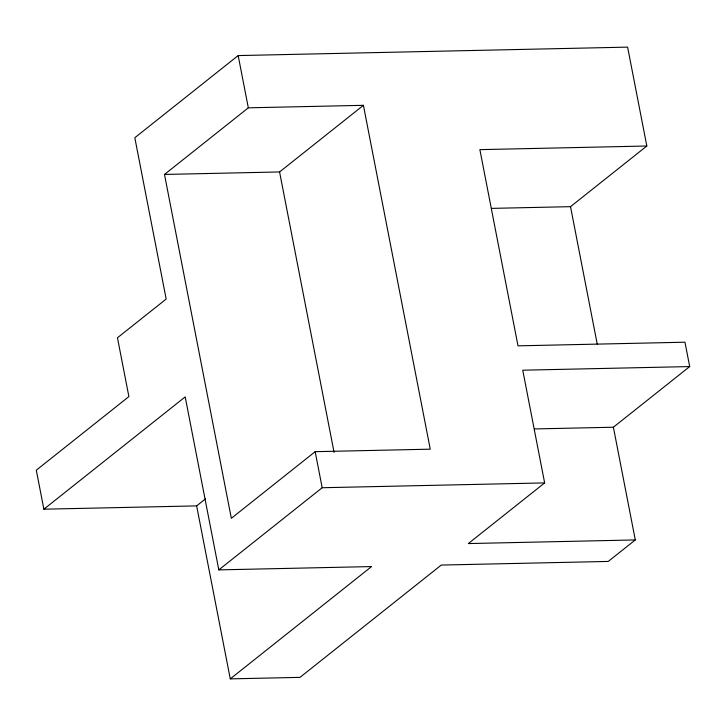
<?xml version="1.0" encoding="UTF-8"?>
<svg xmlns="http://www.w3.org/2000/svg" width="726" height="726" viewBox="0 0 726 726"><rect width="100%" height="100%" fill="white"/><g stroke="black" fill="none" stroke-linecap="round" stroke-linejoin="round"><path stroke-width="1.09" d="M491.547 208.38L570.518 206.665L646.83 146.008L627.609 47.126L238.173 55.575L134.818 137.722L166.172 299.058L117.458 337.781L128.892 396.596L36.3 470.185L43.887 509.198L196.637 505.886L205.476 498.871M164.493 174.449L248.328 107.82L363.417 105.324L430.255 449.176L315.166 451.672L231.331 518.31L164.493 174.449L279.574 171.953L363.417 105.324M43.887 509.198L185.194 396.895L218.816 569.883L371.576 566.57L230.269 678.874L196.637 505.886M218.816 569.883L322.181 487.736L544.654 482.908L522.738 370.196L689.7 366.576L684.963 342.209L518.01 345.839L479.868 149.638L646.83 146.008M534.418 428.939L613.388 427.224L689.7 366.576M544.654 482.908L468.334 543.565L635.295 539.935L613.388 427.224M635.295 539.935L608.252 561.434L441.29 565.055L299.983 677.367L230.269 678.874M570.518 206.665L597.235 344.115M279.574 171.953L334.087 452.38M238.173 55.575L248.328 107.82M315.166 451.672L322.181 487.736"/></g></svg>
